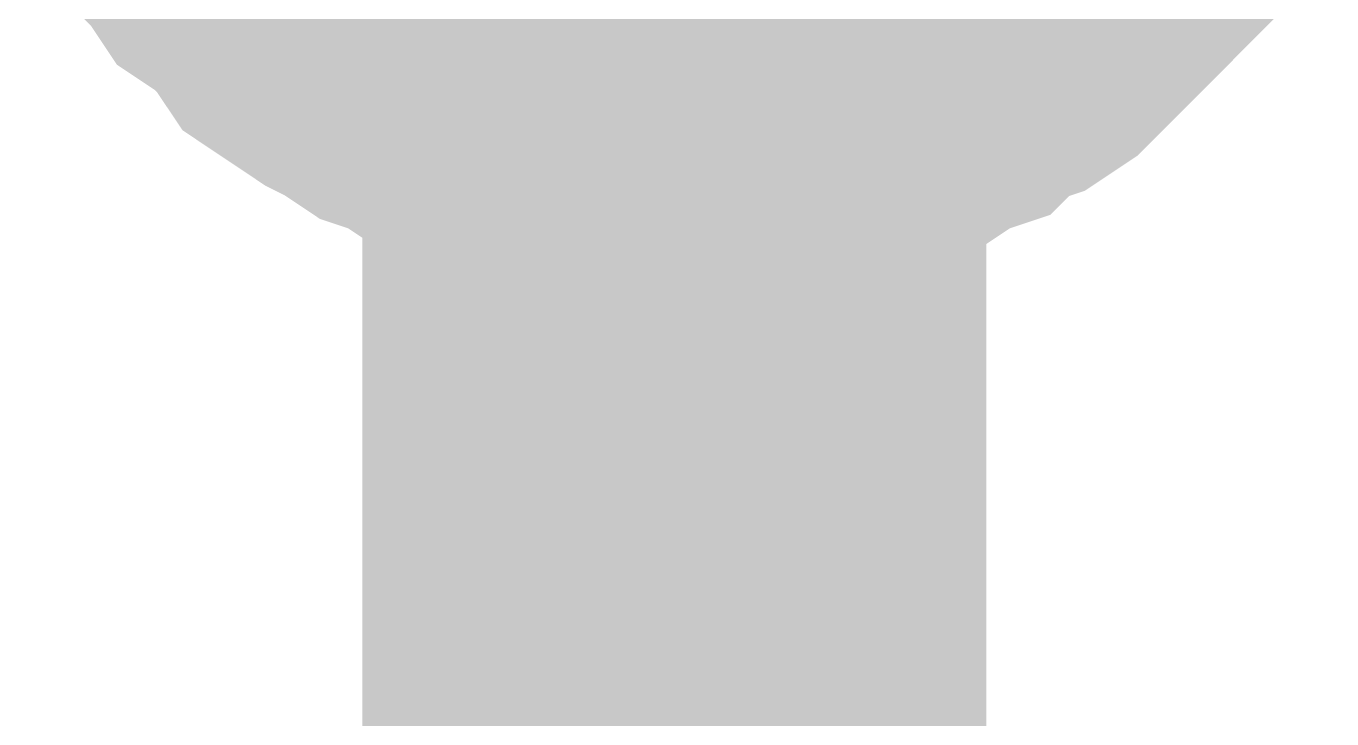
# Model space of a CAD drawing. Header units: inches. Extents: x 0 to 841, y 0 to 594.
# Drawn here: x 81.743 to 83.311, y 558.587 to 559.419 of the extents above; entities that cross this region are included whole.
import ezdxf

# ---------------------------------------------------------------- set-up
doc = ezdxf.new("R2010")
doc.units = ezdxf.units.IN
doc.layers.add('Sheet', color=255, linetype='Continuous')

msp = doc.modelspace()

# ---------------------------------------------------------------- linework, layer by layer
at = {"layer": 'Sheet'}
for points in [[(82.5212, 559.9968, 0.7493, 0.7493, 0), (82.5212, 557.4926, 0.7493, 0.7493, 0)], [(82.5212, 559.2332, 0.2997, 0.2997, 0), (82.4875, 559.2332, 0.2997, 0.2997, 0), (82.4426, 559.2332, 0.2997, 0.2997, 0), (82.4089, 559.2444, 0.2997, 0.2997, 0), (82.364, 559.2444, 0.2997, 0.2997, 0), (82.3303, 559.2557, 0.2997, 0.2997, 0), (82.2966, 559.2669, 0.2997, 0.2997, 0), (82.263, 559.2781, 0.2997, 0.2997, 0), (82.2293, 559.2894, 0.2997, 0.2997, 0), (82.1956, 559.3118, 0.2997, 0.2997, 0), (82.1619, 559.323, 0.2997, 0.2997, 0), (82.1282, 559.3455, 0.2997, 0.2997, 0), (82.1057, 559.3567, 0.2997, 0.2997, 0), (82.0721, 559.3792, 0.2997, 0.2997, 0), (82.0384, 559.4017, 0.2997, 0.2997, 0), (82.0159, 559.4353, 0.2997, 0.2997, 0), (81.9935, 559.4578, 0.2997, 0.2997, 0), (81.9598, 559.4803, 0.2997, 0.2997, 0), (81.9373, 559.514, 0.2997, 0.2997, 0), (81.9149, 559.5364, 0.2997, 0.2997, 0), (81.8924, 559.5701, 0.2997, 0.2997, 0)], [(82.5212, 559.2332, 0.2997, 0.2997, 0), (82.4875, 559.2332, 0.2997, 0.2997, 0), (82.4426, 559.2332, 0.2997, 0.2997, 0), (82.4089, 559.2444, 0.2997, 0.2997, 0), (82.364, 559.2444, 0.2997, 0.2997, 0), (82.3303, 559.2557, 0.2997, 0.2997, 0), (82.2966, 559.2669, 0.2997, 0.2997, 0), (82.263, 559.2781, 0.2997, 0.2997, 0), (82.2293, 559.2894, 0.2997, 0.2997, 0), (82.1956, 559.3118, 0.2997, 0.2997, 0), (82.1619, 559.323, 0.2997, 0.2997, 0), (82.1282, 559.3455, 0.2997, 0.2997, 0), (82.1057, 559.3567, 0.2997, 0.2997, 0), (82.0721, 559.3792, 0.2997, 0.2997, 0), (82.0384, 559.4017, 0.2997, 0.2997, 0), (82.0159, 559.4353, 0.2997, 0.2997, 0), (81.9935, 559.4578, 0.2997, 0.2997, 0), (81.9598, 559.4803, 0.2997, 0.2997, 0), (81.9373, 559.514, 0.2997, 0.2997, 0), (81.9149, 559.5364, 0.2997, 0.2997, 0), (81.8924, 559.5701, 0.2997, 0.2997, 0)], [(82.5212, 559.4915, 0.2997, 0.2997, 0), (82.4988, 559.4915, 0.2997, 0.2997, 0), (82.4651, 559.4915, 0.2997, 0.2997, 0), (82.4426, 559.5027, 0.2997, 0.2997, 0), (82.4202, 559.5027, 0.2997, 0.2997, 0), (82.3977, 559.5027, 0.2997, 0.2997, 0), (82.3752, 559.514, 0.2997, 0.2997, 0), (82.3416, 559.5252, 0.2997, 0.2997, 0), (82.3191, 559.5364, 0.2997, 0.2997, 0), (82.2966, 559.5364, 0.2997, 0.2997, 0), (82.2742, 559.5476, 0.2997, 0.2997, 0), (82.263, 559.5589, 0.2997, 0.2997, 0), (82.2405, 559.5813, 0.2997, 0.2997, 0)], [(82.5212, 559.4915, 0.2997, 0.2997, 0), (82.4988, 559.4915, 0.2997, 0.2997, 0), (82.4651, 559.4915, 0.2997, 0.2997, 0), (82.4426, 559.5027, 0.2997, 0.2997, 0), (82.4202, 559.5027, 0.2997, 0.2997, 0), (82.3977, 559.5027, 0.2997, 0.2997, 0), (82.3752, 559.514, 0.2997, 0.2997, 0), (82.3416, 559.5252, 0.2997, 0.2997, 0), (82.3191, 559.5364, 0.2997, 0.2997, 0), (82.2966, 559.5364, 0.2997, 0.2997, 0), (82.2742, 559.5476, 0.2997, 0.2997, 0), (82.263, 559.5589, 0.2997, 0.2997, 0), (82.2405, 559.5813, 0.2997, 0.2997, 0)], [(82.8132, 559.5813, 0.2997, 0.2997, 0), (82.7907, 559.5589, 0.2997, 0.2997, 0), (82.7683, 559.5476, 0.2997, 0.2997, 0), (82.7458, 559.5364, 0.2997, 0.2997, 0), (82.7233, 559.5364, 0.2997, 0.2997, 0), (82.7009, 559.5252, 0.2997, 0.2997, 0), (82.6784, 559.514, 0.2997, 0.2997, 0), (82.6447, 559.5027, 0.2997, 0.2997, 0), (82.6223, 559.5027, 0.2997, 0.2997, 0), (82.5998, 559.5027, 0.2997, 0.2997, 0), (82.5774, 559.4915, 0.2997, 0.2997, 0), (82.5437, 559.4915, 0.2997, 0.2997, 0), (82.5212, 559.4915, 0.2997, 0.2997, 0)], [(82.8132, 559.5813, 0.2997, 0.2997, 0), (82.7907, 559.5589, 0.2997, 0.2997, 0), (82.7683, 559.5476, 0.2997, 0.2997, 0), (82.7458, 559.5364, 0.2997, 0.2997, 0), (82.7233, 559.5364, 0.2997, 0.2997, 0), (82.7009, 559.5252, 0.2997, 0.2997, 0), (82.6784, 559.514, 0.2997, 0.2997, 0), (82.6447, 559.5027, 0.2997, 0.2997, 0), (82.6223, 559.5027, 0.2997, 0.2997, 0), (82.5998, 559.5027, 0.2997, 0.2997, 0), (82.5774, 559.4915, 0.2997, 0.2997, 0), (82.5437, 559.4915, 0.2997, 0.2997, 0), (82.5212, 559.4915, 0.2997, 0.2997, 0)], [(83.1613, 559.5701, 0.2997, 0.2997, 0), (83.1388, 559.5364, 0.2997, 0.2997, 0), (83.1163, 559.514, 0.2997, 0.2997, 0), (83.0827, 559.4803, 0.2997, 0.2997, 0), (83.0602, 559.4578, 0.2997, 0.2997, 0), (83.0377, 559.4353, 0.2997, 0.2997, 0), (83.0041, 559.4017, 0.2997, 0.2997, 0), (82.9816, 559.3792, 0.2997, 0.2997, 0), (82.9479, 559.3567, 0.2997, 0.2997, 0), (82.9142, 559.3455, 0.2997, 0.2997, 0), (82.8918, 559.323, 0.2997, 0.2997, 0), (82.8581, 559.3118, 0.2997, 0.2997, 0), (82.8244, 559.2894, 0.2997, 0.2997, 0), (82.7907, 559.2781, 0.2997, 0.2997, 0), (82.7458, 559.2669, 0.2997, 0.2997, 0), (82.7121, 559.2557, 0.2997, 0.2997, 0), (82.6784, 559.2444, 0.2997, 0.2997, 0), (82.6335, 559.2444, 0.2997, 0.2997, 0), (82.5998, 559.2332, 0.2997, 0.2997, 0), (82.5661, 559.2332, 0.2997, 0.2997, 0), (82.5212, 559.2332, 0.2997, 0.2997, 0)], [(83.1613, 559.5701, 0.2997, 0.2997, 0), (83.1388, 559.5364, 0.2997, 0.2997, 0), (83.1163, 559.514, 0.2997, 0.2997, 0), (83.0827, 559.4803, 0.2997, 0.2997, 0), (83.0602, 559.4578, 0.2997, 0.2997, 0), (83.0377, 559.4353, 0.2997, 0.2997, 0), (83.0041, 559.4017, 0.2997, 0.2997, 0), (82.9816, 559.3792, 0.2997, 0.2997, 0), (82.9479, 559.3567, 0.2997, 0.2997, 0), (82.9142, 559.3455, 0.2997, 0.2997, 0), (82.8918, 559.323, 0.2997, 0.2997, 0), (82.8581, 559.3118, 0.2997, 0.2997, 0), (82.8244, 559.2894, 0.2997, 0.2997, 0), (82.7907, 559.2781, 0.2997, 0.2997, 0), (82.7458, 559.2669, 0.2997, 0.2997, 0), (82.7121, 559.2557, 0.2997, 0.2997, 0), (82.6784, 559.2444, 0.2997, 0.2997, 0), (82.6335, 559.2444, 0.2997, 0.2997, 0), (82.5998, 559.2332, 0.2997, 0.2997, 0), (82.5661, 559.2332, 0.2997, 0.2997, 0), (82.5212, 559.2332, 0.2997, 0.2997, 0)], [(82.5212, 559.2332, 0.0991, 0.0991, 0), (82.4875, 559.2332, 0.0991, 0.0991, 0), (82.4426, 559.2332, 0.0991, 0.0991, 0), (82.4089, 559.2444, 0.0991, 0.0991, 0), (82.364, 559.2444, 0.0991, 0.0991, 0), (82.3303, 559.2557, 0.0991, 0.0991, 0), (82.2966, 559.2669, 0.0991, 0.0991, 0), (82.263, 559.2781, 0.0991, 0.0991, 0), (82.2293, 559.2894, 0.0991, 0.0991, 0), (82.1956, 559.3118, 0.0991, 0.0991, 0), (82.1619, 559.323, 0.0991, 0.0991, 0), (82.1282, 559.3455, 0.0991, 0.0991, 0), (82.1057, 559.3567, 0.0991, 0.0991, 0), (82.0721, 559.3792, 0.0991, 0.0991, 0), (82.0384, 559.4017, 0.0991, 0.0991, 0), (82.0159, 559.4353, 0.0991, 0.0991, 0), (81.9935, 559.4578, 0.0991, 0.0991, 0), (81.9598, 559.4803, 0.0991, 0.0991, 0)], [(82.5212, 559.2332, 0.0991, 0.0991, 0), (82.4875, 559.2332, 0.0991, 0.0991, 0), (82.4426, 559.2332, 0.0991, 0.0991, 0), (82.4089, 559.2444, 0.0991, 0.0991, 0), (82.364, 559.2444, 0.0991, 0.0991, 0), (82.3303, 559.2557, 0.0991, 0.0991, 0), (82.2966, 559.2669, 0.0991, 0.0991, 0), (82.263, 559.2781, 0.0991, 0.0991, 0), (82.2293, 559.2894, 0.0991, 0.0991, 0), (82.1956, 559.3118, 0.0991, 0.0991, 0), (82.1619, 559.323, 0.0991, 0.0991, 0), (82.1282, 559.3455, 0.0991, 0.0991, 0), (82.1057, 559.3567, 0.0991, 0.0991, 0), (82.0721, 559.3792, 0.0991, 0.0991, 0), (82.0384, 559.4017, 0.0991, 0.0991, 0), (82.0159, 559.4353, 0.0991, 0.0991, 0), (81.9935, 559.4578, 0.0991, 0.0991, 0), (81.9598, 559.4803, 0.0991, 0.0991, 0)], [(83.0827, 559.4803, 0.0991, 0.0991, 0), (83.0602, 559.4578, 0.0991, 0.0991, 0), (83.0377, 559.4353, 0.0991, 0.0991, 0), (83.0041, 559.4017, 0.0991, 0.0991, 0), (82.9816, 559.3792, 0.0991, 0.0991, 0), (82.9479, 559.3567, 0.0991, 0.0991, 0), (82.9142, 559.3455, 0.0991, 0.0991, 0), (82.8918, 559.323, 0.0991, 0.0991, 0), (82.8581, 559.3118, 0.0991, 0.0991, 0), (82.8244, 559.2894, 0.0991, 0.0991, 0), (82.7907, 559.2781, 0.0991, 0.0991, 0), (82.7458, 559.2669, 0.0991, 0.0991, 0), (82.7121, 559.2557, 0.0991, 0.0991, 0), (82.6784, 559.2444, 0.0991, 0.0991, 0), (82.6335, 559.2444, 0.0991, 0.0991, 0), (82.5998, 559.2332, 0.0991, 0.0991, 0), (82.5661, 559.2332, 0.0991, 0.0991, 0), (82.5212, 559.2332, 0.0991, 0.0991, 0)], [(83.0827, 559.4803, 0.0991, 0.0991, 0), (83.0602, 559.4578, 0.0991, 0.0991, 0), (83.0377, 559.4353, 0.0991, 0.0991, 0), (83.0041, 559.4017, 0.0991, 0.0991, 0), (82.9816, 559.3792, 0.0991, 0.0991, 0), (82.9479, 559.3567, 0.0991, 0.0991, 0), (82.9142, 559.3455, 0.0991, 0.0991, 0), (82.8918, 559.323, 0.0991, 0.0991, 0), (82.8581, 559.3118, 0.0991, 0.0991, 0), (82.8244, 559.2894, 0.0991, 0.0991, 0), (82.7907, 559.2781, 0.0991, 0.0991, 0), (82.7458, 559.2669, 0.0991, 0.0991, 0), (82.7121, 559.2557, 0.0991, 0.0991, 0), (82.6784, 559.2444, 0.0991, 0.0991, 0), (82.6335, 559.2444, 0.0991, 0.0991, 0), (82.5998, 559.2332, 0.0991, 0.0991, 0), (82.5661, 559.2332, 0.0991, 0.0991, 0), (82.5212, 559.2332, 0.0991, 0.0991, 0)]]:
    msp.add_lwpolyline(points, format="xyseb", dxfattribs=at)

doc.saveas('drawing.dxf')
